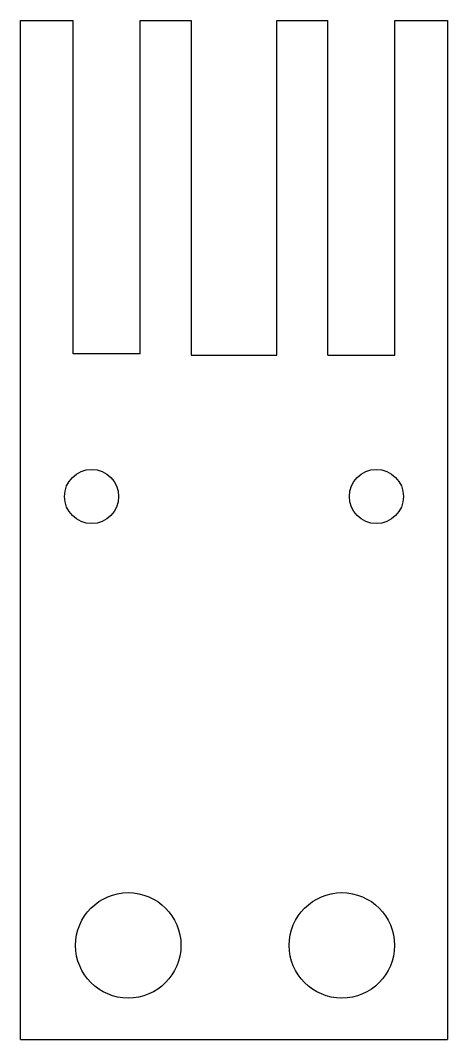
# Model space of a CAD drawing. Header units: millimetres. Extents: x -13.3 to 24.8, y -104.3 to -13.5.
import ezdxf

# ---------------------------------------------------------------- set-up
doc = ezdxf.new("R2010")
doc.units = ezdxf.units.MM
doc.layers.get('0').update_dxf_attribs({"linetype": 'CONTINUOUS'})

msp = doc.modelspace()

# ---------------------------------------------------------------- linework, layer by layer
for p, q in [((-13.252, -104.303), (-13.252, -13.462)), ((-13.252, -13.462), (-8.553, -13.462)), ((-8.553, -43.195), (-8.553, -13.462)), ((-2.584, -43.195), (-2.584, -13.462)), ((-2.584, -13.462), (1.988, -13.462)), ((1.988, -13.462), (1.988, -43.307)), ((9.608, -43.294), (9.608, -13.462)), ((9.608, -13.462), (14.18, -13.462)), ((14.18, -43.294), (14.18, -13.462)), ((20.149, -43.294), (20.149, -13.462)), ((20.149, -13.462), (24.848, -13.462)), ((24.848, -13.462), (24.848, -104.303)), ((-2.584, -43.195), (-8.553, -43.195)), ((1.988, -43.307), (9.608, -43.294)), ((14.18, -43.294), (20.149, -43.294)), ((-13.252, -104.303), (24.848, -104.303))]:
    msp.add_line(p, q)
for centre, radius in [((-6.902, -55.895), 2.413), ((18.498, -55.895), 2.413), ((-3.632, -95.904), 4.699), ((15.418, -95.904), 4.699)]:
    msp.add_circle(centre, radius)

doc.saveas('drawing.dxf')
